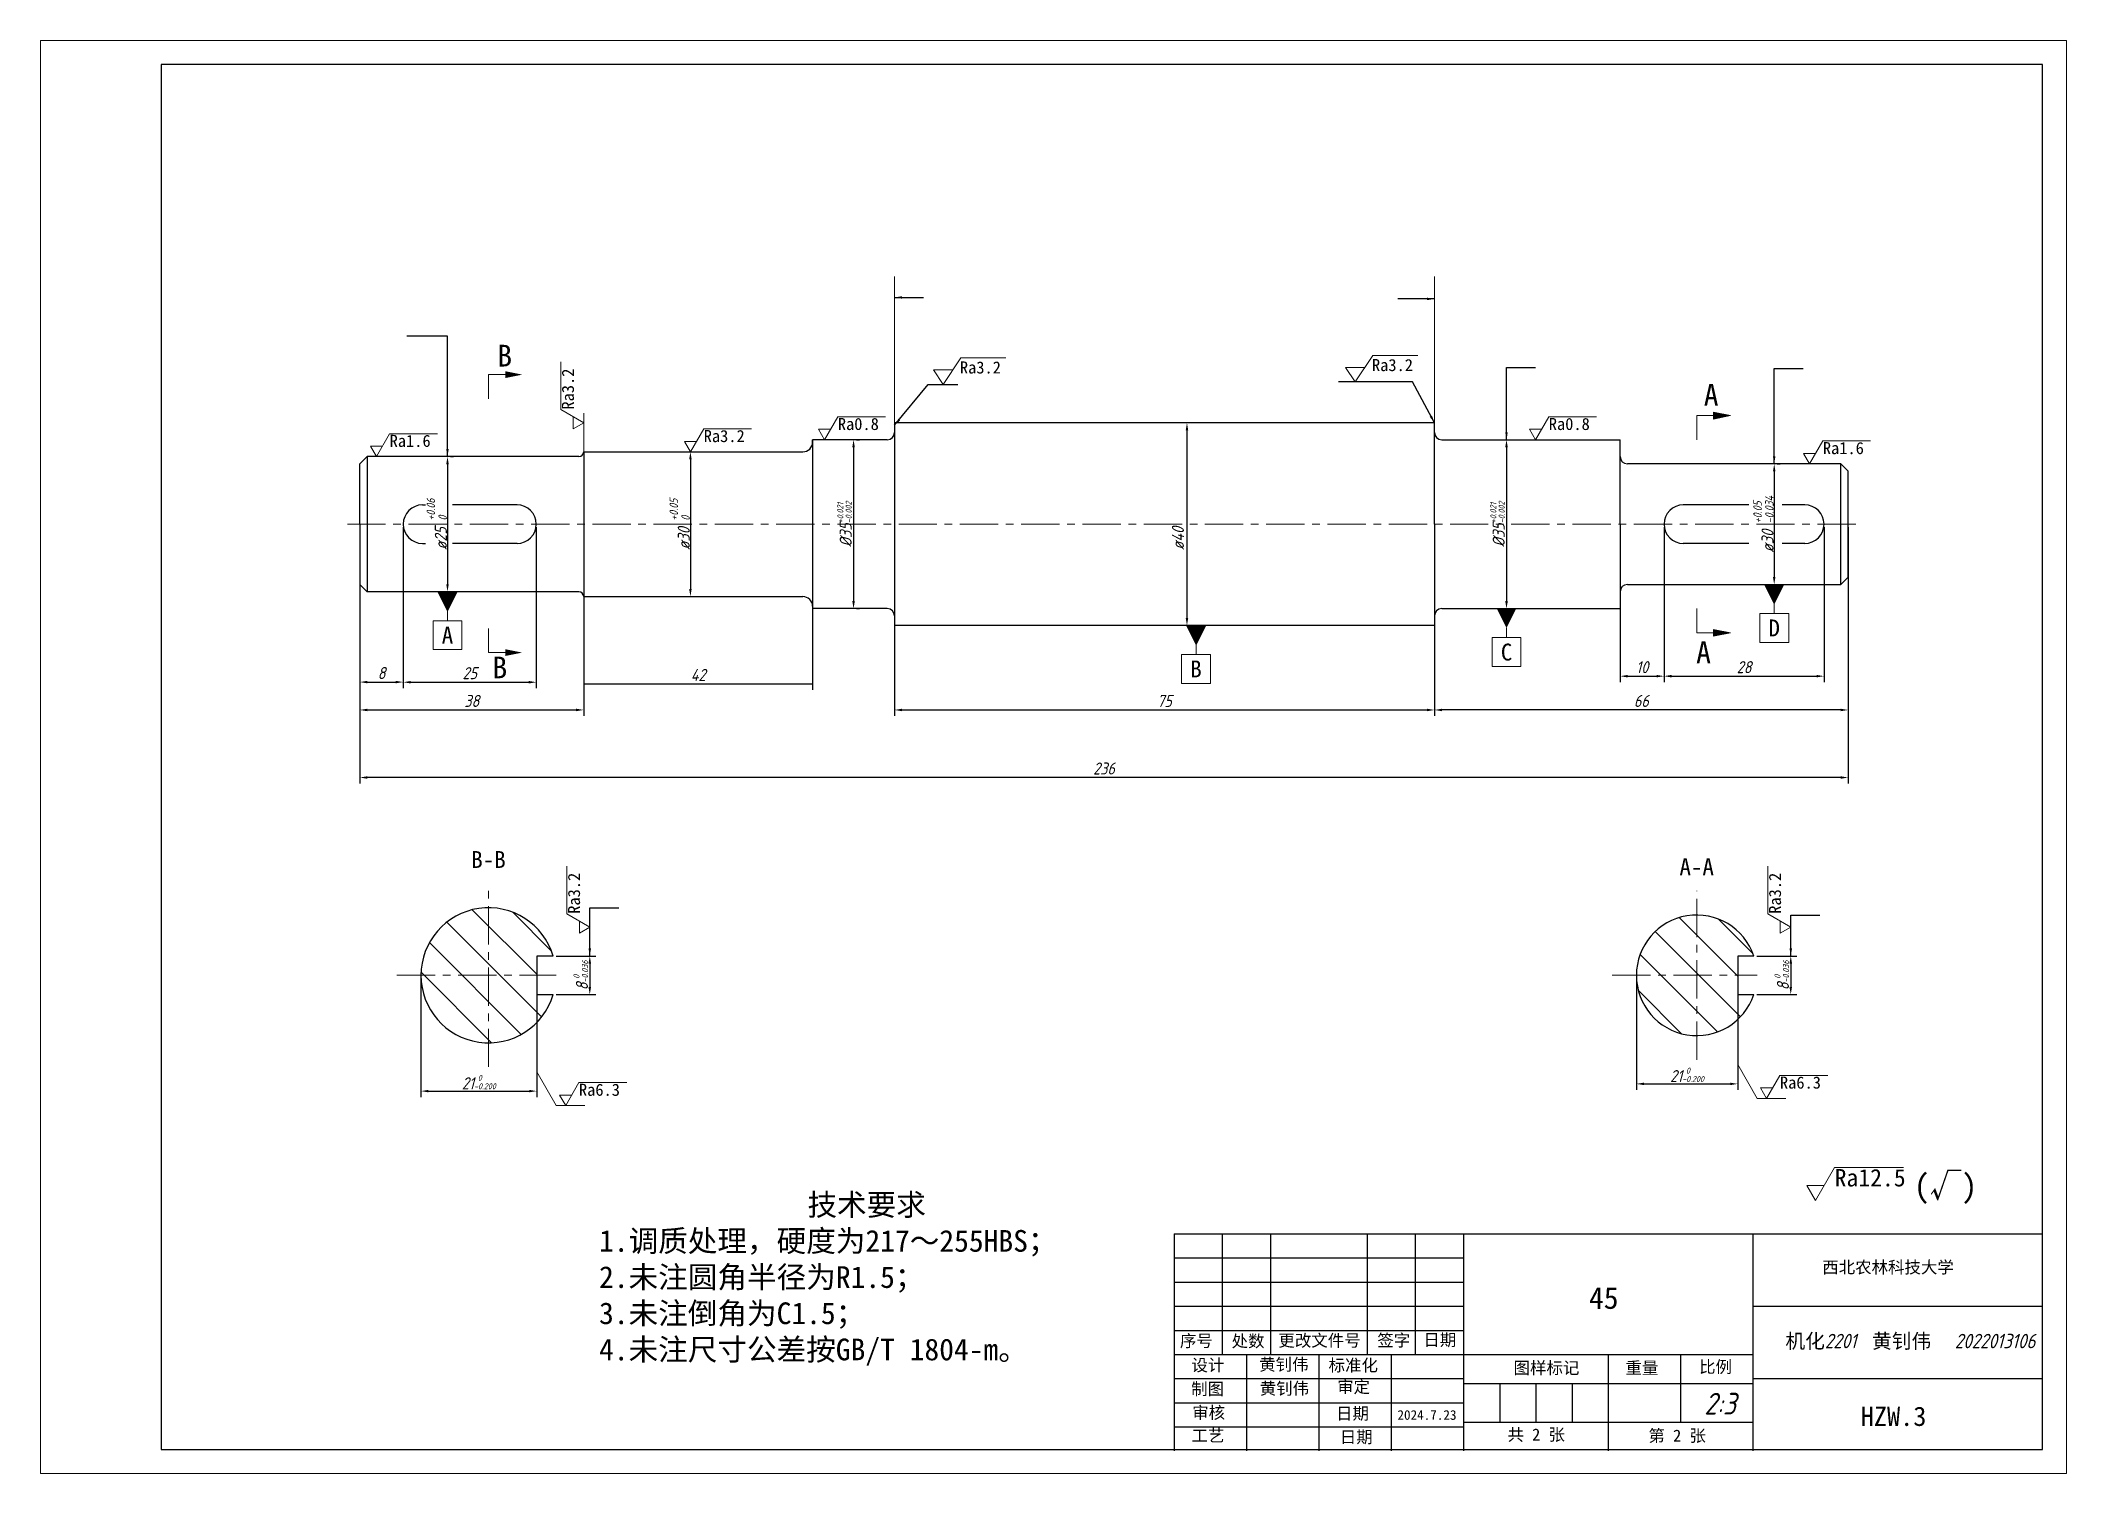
# Model space of a CAD drawing. Header units: millimetres. Extents: x 0 to 420, y 0 to 297.
import ezdxf
from ezdxf.enums import TextEntityAlignment as Align

# ---------------------------------------------------------------- set-up
doc = ezdxf.new("R2010")
doc.units = ezdxf.units.MM
doc.header["$LTSCALE"] = 0.25
doc.linetypes.add('CENTER', pattern=[50.8, 31.75, -6.35, 6.35, -6.35])
for name, color, linetype, lineweight in [('中心线', 6, 'CENTER', 15), ('剖面线', 5, 'Continuous', 15), ('尺寸', 3, 'Continuous', 15), ('文字', 7, 'Continuous', 15), ('标注', 7, 'Continuous', 15), ('粗实线', 7, 'Continuous', 30)]:
    doc.layers.add(name, color=color, linetype=linetype, lineweight=lineweight)
doc.layers.add('实线', color=7, linetype='Continuous')
doc.styles.add('gbeitc', font='gbeitc.shx', dxfattribs={"bigfont": 'gbcbig.shx'})
doc.styles.get("Standard").update_dxf_attribs({"font": ''})
doc.styles.add('数字与字母', font='gbeitc.shx')
doc.styles.get('Standard').set_extended_font_data('SimSun')
doc.dimstyles.new('ISO-25', dxfattribs={"dimtxt": 2.5, "dimasz": 1.5625, "dimexe": 1.25, "dimexo": 0.625, "dimtad": 1, "dimtoh": 1, "dimdec": 3, "dimdsep": 46, "dimtxsty": 'gbeitc', "dimcen": 2.5, "dimadec": 0, "dimazin": 0, "dimtfac": 1, "dimtdec": 3, "dimtmove": 0, "dimatfit": 3, "dimfxl": 1, "dimarcsym": 0})

# ---------------------------------------------------------------- blocks, each defined once
blk = doc.blocks.new('*D4')
at = {"layer": 'Defpoints', "color": 0, "transparency": 16777216}
for p in [(359.41, 209.25), (359.41, 184.25), (359.41, 184.25)]:
    blk.add_point(p, dxfattribs=at)
at = {"layer": '尺寸', "color": 0, "lineweight": -2, "transparency": 16777216}
for p, q in [((359.41, 207.69), (359.41, 185.81)), ((360.03, 209.25), (360.66, 209.25)), ((360.03, 184.25), (360.66, 184.25))]:
    blk.add_line(p, q, dxfattribs=at)
at = {"layer": '尺寸', "color": 0, "transparency": 16777216}
for points in [[(359.15, 207.69), (359.67, 207.69), (359.41, 209.25)], [(359.15, 185.81), (359.67, 185.81), (359.41, 184.25)]]:
    blk.add_solid(points, dxfattribs=at)
at = {"layer": '尺寸', "color": 0, "transparency": 16777216, "insert": (357.18, 196.75), "char_height": 2.5, "attachment_point": 5, "rotation": 90, "style": 'gbeitc'}
blk.add_mtext('ø30 {\\H0.7x;\\S+0.05^ -0.034;}', dxfattribs=at)
blk = doc.blocks.new('*D5')
at = {"layer": 'Defpoints', "color": 0, "transparency": 16777216}
for p in [(134.73, 211.75), (134.73, 181.75), (134.73, 181.75)]:
    blk.add_point(p, dxfattribs=at)
at = {"layer": '尺寸', "color": 0, "lineweight": -2, "transparency": 16777216}
for p, q in [((134.73, 210.19), (134.73, 183.31)), ((135.36, 211.75), (135.98, 211.75)), ((135.36, 181.75), (135.98, 181.75))]:
    blk.add_line(p, q, dxfattribs=at)
at = {"layer": '尺寸', "color": 0, "transparency": 16777216}
for points in [[(134.47, 210.19), (134.99, 210.19), (134.73, 211.75)], [(134.47, 183.31), (134.99, 183.31), (134.73, 181.75)]]:
    blk.add_solid(points, dxfattribs=at)
at = {"layer": '尺寸', "color": 0, "transparency": 16777216, "insert": (132.5, 196.75), "char_height": 2.5, "attachment_point": 5, "rotation": 90, "style": 'gbeitc'}
blk.add_mtext('ø30 {\\H0.7x;\\S+0.05^ 0;}', dxfattribs=at)
blk = doc.blocks.new('*D6')
at = {"layer": 'Defpoints', "color": 0, "transparency": 16777216}
for p in [(303.91, 214.25), (303.91, 179.25), (303.91, 179.25)]:
    blk.add_point(p, dxfattribs=at)
at = {"layer": '尺寸', "color": 0, "lineweight": -2, "transparency": 16777216}
for p, q in [((304.54, 214.25), (305.16, 214.25)), ((303.91, 212.69), (303.91, 180.81)), ((304.54, 179.25), (305.16, 179.25))]:
    blk.add_line(p, q, dxfattribs=at)
at = {"layer": '尺寸', "color": 0, "transparency": 16777216}
for points in [[(303.65, 212.69), (304.18, 212.69), (303.91, 214.25)], [(303.65, 180.81), (304.18, 180.81), (303.91, 179.25)]]:
    blk.add_solid(points, dxfattribs=at)
at = {"layer": '尺寸', "color": 0, "transparency": 16777216, "insert": (302.04, 196.75), "char_height": 2.5, "attachment_point": 5, "rotation": 90, "style": 'gbeitc'}
blk.add_mtext('%%c35{\\H1.25;\\S+0.021^ -0.002;}', dxfattribs=at)
blk = doc.blocks.new('*D7')
at = {"layer": 'Defpoints', "color": 0, "transparency": 16777216}
for p in [(239.55, 217.75), (237.67, 175.75), (239.55, 175.75)]:
    blk.add_point(p, dxfattribs=at)
at = {"layer": '尺寸', "color": 0, "lineweight": -2, "transparency": 16777216}
for p, q in [((238.92, 217.75), (236.42, 217.75)), ((237.67, 216.19), (237.67, 177.31)), ((238.92, 175.75), (236.42, 175.75))]:
    blk.add_line(p, q, dxfattribs=at)
at = {"layer": '尺寸', "color": 0, "transparency": 16777216}
for points in [[(237.41, 216.19), (237.93, 216.19), (237.67, 217.75)], [(237.41, 177.31), (237.93, 177.31), (237.67, 175.75)]]:
    blk.add_solid(points, dxfattribs=at)
at = {"layer": '尺寸', "color": 0, "transparency": 16777216, "insert": (235.8, 193.8), "char_height": 2.5, "attachment_point": 5, "rotation": 90, "style": 'gbeitc'}
blk.add_mtext('ø40 ', dxfattribs=at)
blk = doc.blocks.new('*D8')
at = {"layer": 'Defpoints', "color": 0, "transparency": 16777216}
for p in [(168.55, 214.25), (168.55, 179.25), (168.55, 179.25)]:
    blk.add_point(p, dxfattribs=at)
at = {"layer": '尺寸', "color": 0, "lineweight": -2, "transparency": 16777216}
for p, q in [((169.17, 214.25), (169.8, 214.25)), ((168.55, 212.69), (168.55, 180.81)), ((169.17, 179.25), (169.8, 179.25))]:
    blk.add_line(p, q, dxfattribs=at)
at = {"layer": '尺寸', "color": 0, "transparency": 16777216}
for points in [[(168.29, 212.69), (168.81, 212.69), (168.55, 214.25)], [(168.29, 180.81), (168.81, 180.81), (168.55, 179.25)]]:
    blk.add_solid(points, dxfattribs=at)
at = {"layer": '尺寸', "color": 0, "transparency": 16777216, "insert": (166.67, 196.75), "char_height": 2.5, "attachment_point": 5, "rotation": 90, "style": 'gbeitc'}
blk.add_mtext('%%c35{\\H1.25;\\S+0.021^ -0.002;}', dxfattribs=at)
blk = doc.blocks.new('*D9')
at = {"layer": 'Defpoints', "color": 0, "transparency": 16777216}
for p in [(84.37, 210.75), (84.37, 182.75), (84.37, 182.75)]:
    blk.add_point(p, dxfattribs=at)
at = {"layer": '尺寸', "color": 0, "lineweight": -2, "transparency": 16777216}
for p, q in [((84.99, 210.75), (85.62, 210.75)), ((84.37, 209.19), (84.37, 184.31)), ((84.99, 182.75), (85.62, 182.75))]:
    blk.add_line(p, q, dxfattribs=at)
at = {"layer": '尺寸', "color": 0, "transparency": 16777216}
for points in [[(84.11, 209.19), (84.63, 209.19), (84.37, 210.75)], [(84.11, 184.31), (84.63, 184.31), (84.37, 182.75)]]:
    blk.add_solid(points, dxfattribs=at)
at = {"layer": '尺寸', "color": 0, "transparency": 16777216, "insert": (82.14, 196.75), "char_height": 2.5, "attachment_point": 5, "rotation": 90, "style": 'gbeitc'}
blk.add_mtext('ø25 {\\H0.7x;\\S+0.06^ 0;}', dxfattribs=at)
blk = doc.blocks.new('*D10')
at = {"layer": 'Defpoints', "color": 0, "transparency": 16777216}
for p in [(288.98, 196.75), (374.74, 196.75), (288.98, 158.25)]:
    blk.add_point(p, dxfattribs=at)
at = {"layer": '尺寸', "color": 0, "lineweight": -2, "transparency": 16777216}
for p, q in [((288.98, 196.12), (288.98, 157)), ((374.74, 196.12), (374.74, 157)), ((373.18, 158.25), (290.54, 158.25))]:
    blk.add_line(p, q, dxfattribs=at)
at = {"layer": '尺寸', "color": 0, "transparency": 16777216}
for points in [[(290.54, 158.51), (290.54, 157.99), (288.98, 158.25)], [(373.18, 158.51), (373.18, 157.99), (374.74, 158.25)]]:
    blk.add_solid(points, dxfattribs=at)
at = {"layer": '尺寸', "color": 0, "transparency": 16777216, "insert": (331.86, 160.12), "char_height": 2.5, "attachment_point": 5, "style": 'gbeitc'}
blk.add_mtext('66', dxfattribs=at)
blk = doc.blocks.new('*D11')
at = {"layer": 'Defpoints', "color": 0, "transparency": 16777216}
for p in [(66.2, 196.75), (112.61, 196.75), (112.61, 158.25)]:
    blk.add_point(p, dxfattribs=at)
at = {"layer": '尺寸', "color": 0, "lineweight": -2, "transparency": 16777216}
for p, q in [((66.2, 196.12), (66.2, 157)), ((112.61, 196.12), (112.61, 157)), ((67.76, 158.25), (111.04, 158.25))]:
    blk.add_line(p, q, dxfattribs=at)
at = {"layer": '尺寸', "color": 0, "transparency": 16777216}
for points in [[(67.76, 158.51), (67.76, 157.99), (66.2, 158.25)], [(111.04, 158.51), (111.04, 157.99), (112.61, 158.25)]]:
    blk.add_solid(points, dxfattribs=at)
at = {"layer": '尺寸', "color": 0, "transparency": 16777216, "insert": (89.4, 160.12), "char_height": 2.5, "attachment_point": 5, "style": 'gbeitc'}
blk.add_mtext('38', dxfattribs=at)
blk = doc.blocks.new('*D12')
at = {"layer": 'Defpoints', "color": 0, "transparency": 16777216}
for p in [(177.05, 196.75), (288.98, 196.75), (288.98, 158.25)]:
    blk.add_point(p, dxfattribs=at)
at = {"layer": '尺寸', "color": 0, "lineweight": -2, "transparency": 16777216}
for p, q in [((177.05, 196.12), (177.05, 157)), ((288.98, 196.12), (288.98, 157)), ((178.61, 158.25), (287.42, 158.25))]:
    blk.add_line(p, q, dxfattribs=at)
at = {"layer": '尺寸', "color": 0, "transparency": 16777216}
for points in [[(178.61, 158.51), (178.61, 157.99), (177.05, 158.25)], [(287.42, 158.51), (287.42, 157.99), (288.98, 158.25)]]:
    blk.add_solid(points, dxfattribs=at)
at = {"layer": '尺寸', "color": 0, "transparency": 16777216, "insert": (233.01, 160.12), "char_height": 2.5, "attachment_point": 5, "style": 'gbeitc'}
blk.add_mtext('75', dxfattribs=at)
blk = doc.blocks.new('*D13')
at = {"layer": 'Defpoints', "color": 0, "transparency": 16777216}
for p in [(66.2, 196.75), (374.74, 196.75), (66.2, 144.25)]:
    blk.add_point(p, dxfattribs=at)
at = {"layer": '尺寸', "color": 0, "lineweight": -2, "transparency": 16777216}
for p, q in [((66.2, 196.12), (66.2, 143)), ((374.74, 196.12), (374.74, 143)), ((373.18, 144.25), (67.76, 144.25))]:
    blk.add_line(p, q, dxfattribs=at)
at = {"layer": '尺寸', "color": 0, "transparency": 16777216}
for points in [[(67.76, 144.51), (67.76, 143.99), (66.2, 144.25)], [(373.18, 144.51), (373.18, 143.99), (374.74, 144.25)]]:
    blk.add_solid(points, dxfattribs=at)
at = {"layer": '尺寸', "color": 0, "transparency": 16777216, "insert": (220.47, 146.12), "char_height": 2.5, "attachment_point": 5, "style": 'gbeitc'}
blk.add_mtext('236', dxfattribs=at)
blk = doc.blocks.new('*D14')
at = {"layer": 'Defpoints', "color": 0, "transparency": 16777216}
for p in [(327.48, 196.75), (336.57, 196.75), (336.57, 165.25)]:
    blk.add_point(p, dxfattribs=at)
at = {"layer": '尺寸', "color": 0, "lineweight": -2, "transparency": 16777216}
for p, q in [((327.48, 196.12), (327.48, 164)), ((336.57, 196.12), (336.57, 164)), ((329.05, 165.25), (335.01, 165.25))]:
    blk.add_line(p, q, dxfattribs=at)
at = {"layer": '尺寸', "color": 0, "transparency": 16777216}
for points in [[(329.05, 165.51), (329.05, 164.99), (327.48, 165.25)], [(335.01, 165.51), (335.01, 164.99), (336.57, 165.25)]]:
    blk.add_solid(points, dxfattribs=at)
at = {"layer": '尺寸', "color": 0, "transparency": 16777216, "insert": (332.03, 167.12), "char_height": 2.5, "attachment_point": 5, "style": 'gbeitc'}
blk.add_mtext('10', dxfattribs=at)
blk = doc.blocks.new('*D15')
at = {"layer": 'Defpoints', "color": 0, "transparency": 16777216}
for p in [(66.2, 196.75), (75.2, 196.75), (75.2, 164.03)]:
    blk.add_point(p, dxfattribs=at)
at = {"layer": '尺寸', "color": 0, "lineweight": -2, "transparency": 16777216}
for p, q in [((66.2, 196.12), (66.2, 162.78)), ((75.2, 196.12), (75.2, 162.78)), ((67.76, 164.03), (73.64, 164.03))]:
    blk.add_line(p, q, dxfattribs=at)
at = {"layer": '尺寸', "color": 0, "transparency": 16777216}
for points in [[(67.76, 164.29), (67.76, 163.77), (66.2, 164.03)], [(73.64, 164.29), (73.64, 163.77), (75.2, 164.03)]]:
    blk.add_solid(points, dxfattribs=at)
at = {"layer": '尺寸', "color": 0, "transparency": 16777216, "insert": (70.7, 165.91), "char_height": 2.5, "attachment_point": 5, "style": 'gbeitc'}
blk.add_mtext('8', dxfattribs=at)
blk = doc.blocks.new('*D16')
at = {"layer": 'Defpoints', "color": 0, "transparency": 16777216}
for p in [(336.57, 196.75), (369.74, 196.75), (369.74, 165.25)]:
    blk.add_point(p, dxfattribs=at)
at = {"layer": '尺寸', "color": 0, "lineweight": -2, "transparency": 16777216}
for p, q in [((336.57, 196.12), (336.57, 164)), ((369.74, 196.12), (369.74, 164)), ((338.13, 165.25), (368.18, 165.25))]:
    blk.add_line(p, q, dxfattribs=at)
at = {"layer": '尺寸', "color": 0, "transparency": 16777216}
for points in [[(338.13, 165.51), (338.13, 164.99), (336.57, 165.25)], [(368.18, 165.51), (368.18, 164.99), (369.74, 165.25)]]:
    blk.add_solid(points, dxfattribs=at)
at = {"layer": '尺寸', "color": 0, "transparency": 16777216, "insert": (353.16, 167.12), "char_height": 2.5, "attachment_point": 5, "style": 'gbeitc'}
blk.add_mtext('28', dxfattribs=at)
blk = doc.blocks.new('*D17')
at = {"layer": 'Defpoints', "color": 0, "transparency": 16777216}
for p in [(75.2, 196.75), (102.78, 196.75), (102.78, 164)]:
    blk.add_point(p, dxfattribs=at)
at = {"layer": '尺寸', "color": 0, "lineweight": -2, "transparency": 16777216}
for p, q in [((75.2, 196.12), (75.2, 162.75)), ((102.78, 196.12), (102.78, 162.75)), ((76.76, 164), (101.22, 164))]:
    blk.add_line(p, q, dxfattribs=at)
at = {"layer": '尺寸', "color": 0, "transparency": 16777216}
for points in [[(76.76, 164.26), (76.76, 163.74), (75.2, 164)], [(101.22, 164.26), (101.22, 163.74), (102.78, 164)]]:
    blk.add_solid(points, dxfattribs=at)
at = {"layer": '尺寸', "color": 0, "transparency": 16777216, "insert": (88.99, 165.88), "char_height": 2.5, "attachment_point": 5, "style": 'gbeitc'}
blk.add_mtext('25', dxfattribs=at)
blk = doc.blocks.new('*D18')
at = {"layer": 'Defpoints', "color": 0, "transparency": 16777216}
for p in [(355.19, 107.25), (355.19, 99.25), (362.84, 99.25)]:
    blk.add_point(p, dxfattribs=at)
at = {"layer": '尺寸', "color": 0, "lineweight": -2, "transparency": 16777216}
for p, q in [((355.81, 107.25), (364.09, 107.25)), ((362.84, 105.69), (362.84, 100.81)), ((355.81, 99.25), (364.09, 99.25))]:
    blk.add_line(p, q, dxfattribs=at)
at = {"layer": '尺寸', "color": 0, "transparency": 16777216}
for points in [[(362.58, 105.69), (363.1, 105.69), (362.84, 107.25)], [(362.58, 100.81), (363.1, 100.81), (362.84, 99.25)]]:
    blk.add_solid(points, dxfattribs=at)
at = {"layer": '尺寸', "color": 0, "transparency": 16777216, "insert": (360.97, 103.25), "char_height": 2.5, "attachment_point": 5, "rotation": 90, "style": 'gbeitc'}
blk.add_mtext('8{}{\\H0.5x;\\S 0^ -0.036;}', dxfattribs=at)
blk = doc.blocks.new('*D19')
at = {"layer": 'Defpoints', "color": 0, "transparency": 16777216}
for p in [(330.84, 103.25), (351.84, 103.25), (351.84, 80.75)]:
    blk.add_point(p, dxfattribs=at)
at = {"layer": '尺寸', "color": 0, "lineweight": -2, "transparency": 16777216}
for p, q in [((330.84, 102.62), (330.84, 79.5)), ((351.84, 102.62), (351.84, 79.5)), ((332.41, 80.75), (350.28, 80.75))]:
    blk.add_line(p, q, dxfattribs=at)
at = {"layer": '尺寸', "color": 0, "transparency": 16777216}
for points in [[(332.41, 81.01), (332.41, 80.49), (330.84, 80.75)], [(350.28, 81.01), (350.28, 80.49), (351.84, 80.75)]]:
    blk.add_solid(points, dxfattribs=at)
at = {"layer": '尺寸', "color": 0, "transparency": 16777216, "insert": (341.34, 82.62), "char_height": 2.5, "attachment_point": 5, "style": 'gbeitc'}
blk.add_mtext('21{}{\\H0.5x;\\S 0^ -0.200;}', dxfattribs=at)
blk = doc.blocks.new('*D20')
at = {"layer": 'Defpoints', "color": 0, "transparency": 16777216}
for p in [(106.29, 107.25), (106.29, 99.25), (113.87, 99.25)]:
    blk.add_point(p, dxfattribs=at)
at = {"layer": '尺寸', "color": 0, "lineweight": -2, "transparency": 16777216}
for p, q in [((106.91, 107.25), (115.12, 107.25)), ((113.87, 105.69), (113.87, 100.81)), ((106.91, 99.25), (115.12, 99.25))]:
    blk.add_line(p, q, dxfattribs=at)
at = {"layer": '尺寸', "color": 0, "transparency": 16777216}
for points in [[(113.61, 105.69), (114.13, 105.69), (113.87, 107.25)], [(113.61, 100.81), (114.13, 100.81), (113.87, 99.25)]]:
    blk.add_solid(points, dxfattribs=at)
at = {"layer": '尺寸', "color": 0, "transparency": 16777216, "insert": (111.99, 103.25), "char_height": 2.5, "attachment_point": 5, "rotation": 90, "style": 'gbeitc'}
blk.add_mtext('8{}{\\H0.5x;\\S 0^ -0.036;}', dxfattribs=at)
blk = doc.blocks.new('*D21')
at = {"layer": 'Defpoints', "color": 0, "transparency": 16777216}
for p in [(78.87, 103.25), (102.87, 103.25), (102.87, 79.25)]:
    blk.add_point(p, dxfattribs=at)
at = {"layer": '尺寸', "color": 0, "lineweight": -2, "transparency": 16777216}
for p, q in [((78.87, 102.62), (78.87, 78)), ((102.87, 102.62), (102.87, 78)), ((80.43, 79.25), (101.31, 79.25))]:
    blk.add_line(p, q, dxfattribs=at)
at = {"layer": '尺寸', "color": 0, "transparency": 16777216}
for points in [[(80.43, 79.51), (80.43, 78.99), (78.87, 79.25)], [(101.31, 79.51), (101.31, 78.99), (102.87, 79.25)]]:
    blk.add_solid(points, dxfattribs=at)
at = {"layer": '尺寸', "color": 0, "transparency": 16777216, "insert": (90.87, 81.12), "char_height": 2.5, "attachment_point": 5, "style": 'gbeitc'}
blk.add_mtext('21{}{\\H0.5x;\\S 0^ -0.200;}', dxfattribs=at)
blk = doc.blocks.new('*D22')
at = {"layer": 'Defpoints', "color": 0, "transparency": 16777216}
for p in [(112.61, 181.75), (160.05, 181.75), (160.05, 163.64)]:
    blk.add_point(p, dxfattribs=at)
at = {"layer": '尺寸', "color": 0, "lineweight": -2, "transparency": 16777216}
for p, q in [((112.61, 181.12), (112.61, 162.39)), ((160.05, 181.12), (160.05, 162.39)), ((112.61, 163.64), (160.05, 163.64))]:
    blk.add_line(p, q, dxfattribs=at)
at = {"layer": '尺寸', "color": 0, "transparency": 16777216, "insert": (136.33, 165.51), "char_height": 2.5, "attachment_point": 5, "style": 'gbeitc'}
blk.add_mtext('42', dxfattribs=at)
blk = doc.blocks.new('_None')

msp = doc.modelspace()

# ---------------------------------------------------------------- hatches: boundary and pattern name
at = {"layer": '剖面线'}
h = msp.add_hatch(dxfattribs=at)
h.set_pattern_fill('ANSI31', color=0, scale=1.75, angle=90, style=0)
h.set_pattern_definition([(135, (-29.381, 0), (-3.92886, -3.92886), [])])
edge = h.paths.add_edge_path()
edge.add_arc((92.8689, 103.25), 14, 16.60155, 343.39845)
edge.add_line((106.2853, 99.25), (102.8689, 99.25))
edge.add_line((102.8689, 99.25), (102.8689, 107.25))
edge.add_line((102.8689, 107.25), (106.2853, 107.25))
h = msp.add_hatch(dxfattribs=at)
h.set_pattern_fill('ANSI31', color=0, scale=1.75, angle=90, style=0)
h.set_pattern_definition([(135, (140.5927, -1e-14), (-3.92886, -3.92886), [])])
edge = h.paths.add_edge_path()
edge.add_arc((343.3427, 103.25), 12.5, 18.662925, 341.337075)
edge.add_line((355.1854, 99.25), (351.8427, 99.25))
edge.add_line((351.8427, 99.25), (351.8427, 107.25))
edge.add_line((351.8427, 107.25), (355.1854, 107.25))
at = {"layer": '尺寸'}
for points in [[(96.3689, 227.75), (96.3689, 228.45), (99.8689, 227.75), (96.3689, 227.05)], [(346.8427, 219.25), (346.8427, 219.95), (350.3427, 219.25), (346.8427, 218.55)], [(346.8427, 174.25), (346.8427, 173.55), (350.3427, 174.25), (346.8427, 174.95)], [(96.3689, 170.1372), (96.3689, 169.4372), (99.8689, 170.1372), (96.3689, 170.8372)]]:
    msp.add_hatch(color=0, dxfattribs=at).paths.add_polyline_path(points)
at = {"layer": '标注'}
for points in [[(82.3661, 182.75), (86.3661, 182.75), (84.3661, 178.75)], [(301.9149, 179.25), (305.9149, 179.25), (303.9149, 175.25)], [(237.546, 175.75), (241.546, 175.75), (239.546, 171.75)]]:
    msp.add_hatch(color=0, dxfattribs=at).paths.add_polyline_path(points)
msp.add_hatch(color=0, dxfattribs=at).paths.add_polyline_path([(357.4087, 184.25), (361.4087, 184.25), (359.4087, 180.25)], flags=16)

# ---------------------------------------------------------------- linework, layer by layer
at = {"layer": '中心线', "color": 0}
for p, q in [((63.6068, 196.75), (377.0198, 196.75)), ((92.8689, 84.25), (92.8689, 122.25)), ((343.3427, 85.75), (343.3427, 120.75)), ((73.8689, 103.25), (106.8689, 103.25)), ((325.8427, 103.25), (355.8427, 103.25))]:
    msp.add_line(p, q, dxfattribs=at)
at = {"layer": '尺寸', "color": 0}
for p, q in [((177.046, 217.75), (177.046, 248.073)), ((288.9793, 217.75), (288.9793, 248.073)), ((92.8689, 222.75), (92.8689, 227.75)), ((92.8689, 227.75), (96.3689, 227.75)), ((112.6069, 211.75), (112.6069, 219.75)), ((343.3427, 214.25), (343.3427, 219.25)), ((343.3427, 219.25), (346.8427, 219.25)), ((346.8427, 219.25), (346.8427, 219.95)), ((346.8427, 219.95), (350.3427, 219.25)), ((350.3427, 219.25), (346.8427, 218.55)), ((346.8427, 218.55), (346.8427, 219.25)), ((343.3427, 179.25), (343.3427, 174.25)), ((92.8689, 175.1372), (92.8689, 170.1372)), ((343.3427, 174.25), (346.8427, 174.25)), ((350.3427, 174.25), (346.8427, 174.95)), ((346.8427, 174.95), (346.8427, 174.25)), ((346.8427, 174.25), (346.8427, 173.55)), ((346.8427, 173.55), (350.3427, 174.25)), ((92.8689, 170.1372), (96.3689, 170.1372)), ((351.8427, 84.75), (355.8427, 77.75)), ((102.8689, 83.25), (106.8689, 76.25)), ((106.8689, 76.25), (112.8689, 76.25)), ((355.8427, 77.75), (361.8427, 77.75))]:
    msp.add_line(p, q, dxfattribs=at)
at = {"layer": '文字', "color": 0}
for p, q in [((420, 297), (0, 297)), ((0, 297), (0, 0)), ((420, 0), (420, 297)), ((367.9632, 56.5713), (371.9325, 63.4463)), ((371.9325, 63.4463), (386.2219, 63.4463)), ((367.9632, 56.5713), (366.159, 59.6963)), ((366.159, 59.6963), (369.7674, 59.6963)), ((0, 0), (420, 0))]:
    msp.add_line(p, q, dxfattribs=at)
at = {"layer": '标注', "color": 0}
for p, q in [((187.0949, 225.7365), (190.7949, 231.2365)), ((190.7949, 231.2365), (200.0949, 231.2365)), ((272.5202, 226.2365), (276.2202, 231.7365)), ((276.2202, 231.7365), (285.5202, 231.7365)), ((107.8438, 220.5), (107.8438, 230.4)), ((185.0949, 228.7365), (189.0949, 228.7365)), ((187.0949, 225.7365), (185.0949, 228.7365)), ((270.5202, 229.2365), (274.5202, 229.2365)), ((272.5202, 226.2365), (270.5202, 229.2365)), ((112.6069, 217.75), (107.8438, 220.5)), ((110.4418, 216.5), (110.4418, 219)), ((162.5399, 214.25), (165.2899, 219.0131)), ((165.2899, 219.0131), (175.1899, 219.0131)), ((309.9278, 214.25), (312.6778, 219.0131)), ((312.6778, 219.0131), (322.5778, 219.0131)), ((69.628, 210.75), (72.378, 215.5131)), ((72.378, 215.5131), (82.278, 215.5131)), ((112.6069, 217.75), (110.4418, 216.5)), ((134.7319, 211.75), (137.4819, 216.5131)), ((137.4819, 216.5131), (147.3819, 216.5131)), ((162.5399, 214.25), (161.2899, 216.4151)), ((161.2899, 216.4151), (163.7899, 216.4151)), ((309.9278, 214.25), (308.6778, 216.4151)), ((308.6778, 216.4151), (311.1778, 216.4151)), ((69.628, 210.75), (68.378, 212.9151)), ((68.378, 212.9151), (70.878, 212.9151)), ((134.7319, 211.75), (133.4819, 213.9151)), ((133.4819, 213.9151), (135.9819, 213.9151)), ((366.7424, 209.25), (365.4924, 211.4151)), ((365.4924, 211.4151), (367.9924, 211.4151)), ((366.7424, 209.25), (369.4924, 214.0131)), ((369.4924, 214.0131), (379.3924, 214.0131)), ((82.3661, 182.75), (86.3661, 182.75)), ((82.3661, 182.75), (84.3661, 178.75)), ((86.3661, 182.75), (84.3661, 178.75)), ((357.4087, 184.25), (361.4087, 184.25)), ((357.4087, 184.25), (359.4087, 180.25)), ((361.4087, 184.25), (359.4087, 180.25)), ((81.3661, 176.75), (87.3661, 176.75)), ((81.3661, 170.75), (81.3661, 176.75)), ((84.3661, 178.75), (84.3661, 176.75)), ((87.3661, 176.75), (87.3661, 170.75)), ((356.4087, 178.25), (362.4087, 178.25)), ((356.4087, 172.25), (356.4087, 178.25)), ((359.4087, 180.25), (359.4087, 178.25)), ((362.4087, 178.25), (362.4087, 172.25)), ((237.546, 175.75), (241.546, 175.75)), ((237.546, 175.75), (239.546, 171.75)), ((241.546, 175.75), (239.546, 171.75)), ((300.9149, 173.25), (306.9149, 173.25)), ((300.9149, 167.25), (300.9149, 173.25)), ((303.9149, 175.25), (303.9149, 173.25)), ((306.9149, 173.25), (306.9149, 167.25)), ((362.4087, 172.25), (356.4087, 172.25)), ((87.3661, 170.75), (81.3661, 170.75)), ((236.546, 169.75), (242.546, 169.75)), ((236.546, 163.75), (236.546, 169.75)), ((239.546, 171.75), (239.546, 169.75)), ((242.546, 169.75), (242.546, 163.75)), ((306.9149, 167.25), (300.9149, 167.25)), ((242.546, 163.75), (236.546, 163.75)), ((109.1058, 116), (109.1058, 125.9)), ((358.0796, 116), (358.0796, 125.9)), ((113.8689, 113.25), (109.1058, 116)), ((111.7039, 112), (111.7039, 114.5)), ((362.8427, 113.25), (358.0796, 116)), ((360.6776, 112), (360.6776, 114.5)), ((113.8689, 113.25), (111.7039, 112)), ((362.8427, 113.25), (360.6776, 112)), ((108.8689, 76.25), (111.6189, 81.0131)), ((111.6189, 81.0131), (121.5189, 81.0131)), ((357.8427, 77.75), (356.5927, 79.9151)), ((356.5927, 79.9151), (359.0927, 79.9151)), ((357.8427, 77.75), (360.5927, 82.5131)), ((360.5927, 82.5131), (370.4927, 82.5131)), ((108.8689, 76.25), (107.6189, 78.4151)), ((107.6189, 78.4151), (110.1189, 78.4151))]:
    msp.add_line(p, q, dxfattribs=at)
at = {"layer": '粗实线', "color": 0}
for p, q in [((415, 292), (25, 292)), ((25, 292), (25, 5)), ((415, 5), (415, 292)), ((160.046, 213.75), (160.046, 214.25)), ((175.546, 214.25), (160.046, 214.25)), ((160.046, 214.25), (160.046, 179.25)), ((288.9793, 217.75), (177.046, 217.75)), ((177.046, 217.75), (177.046, 175.75)), ((177.046, 215.75), (177.046, 215.75)), ((288.9793, 196.75), (288.9793, 217.75)), ((290.4793, 214.25), (327.4834, 214.25)), ((327.4834, 196.75), (327.4834, 214.25)), ((66.1979, 209.25), (67.6979, 210.75)), ((111.6069, 210.75), (67.6979, 210.75)), ((67.6979, 210.75), (67.6979, 182.75)), ((112.6069, 211.75), (158.046, 211.75)), ((112.6069, 211.75), (112.6069, 211.75)), ((112.6069, 211.75), (112.6069, 181.75)), ((66.1979, 196.75), (66.1979, 209.25)), ((365.7424, 209.25), (328.9834, 209.25)), ((373.2424, 209.25), (365.7424, 209.25)), ((365.7424, 209.25), (365.7424, 209.25)), ((374.7424, 207.75), (373.2424, 209.25)), ((373.2424, 184.25), (373.2424, 209.25)), ((374.7424, 185.75), (374.7424, 207.75)), ((79.1979, 200.75), (79.8382, 200.75)), ((98.7835, 200.75), (85.4059, 200.75)), ((354.1235, 200.75), (340.5695, 200.75)), ((365.7424, 200.75), (361.0505, 200.75)), ((66.1979, 196.75), (66.1979, 184.25)), ((288.9793, 196.75), (288.9793, 175.75)), ((327.4834, 196.75), (327.4834, 179.25)), ((79.1979, 192.75), (79.8382, 192.75)), ((98.7835, 192.75), (85.4059, 192.75)), ((354.1235, 192.75), (340.5695, 192.75)), ((365.7424, 192.75), (361.0505, 192.75)), ((373.2424, 184.25), (374.7424, 185.75)), ((66.1979, 184.25), (67.6979, 182.75)), ((111.6069, 182.75), (67.6979, 182.75)), ((112.6069, 181.75), (158.046, 181.75)), ((112.6069, 181.75), (112.6069, 181.75)), ((328.9834, 184.25), (365.7424, 184.25)), ((365.7424, 184.25), (365.7424, 184.25)), ((365.7424, 184.25), (373.2424, 184.25)), ((160.046, 179.75), (160.046, 179.25)), ((175.546, 179.25), (160.046, 179.25)), ((177.046, 177.75), (177.046, 177.75)), ((290.4793, 179.25), (327.4834, 179.25)), ((288.9793, 175.75), (177.046, 175.75)), ((106.2853, 107.25), (102.8689, 107.25)), ((102.8689, 107.25), (102.8689, 99.25)), ((355.1854, 107.25), (351.8427, 107.25)), ((351.8427, 107.25), (351.8427, 99.25)), ((102.8689, 99.25), (106.2853, 99.25)), ((351.8427, 99.25), (355.1854, 99.25)), ((235, 49.6604), (235, 4.6604)), ((235, 49.6604), (295, 49.6604)), ((245, 49.6604), (245, 24.6604)), ((255, 49.6604), (255, 24.6604)), ((275, 49.6604), (275, 24.6604)), ((285, 49.6604), (285, 24.6604)), ((295, 49.6604), (295, 24.6604)), ((295, 49.6604), (355, 49.6604)), ((355, 49.6604), (355, 24.6604)), ((355, 49.6604), (415, 49.6604)), ((235, 44.6604), (295, 44.6604)), ((235, 39.6604), (295, 39.6604)), ((235, 34.6604), (295, 34.6604)), ((355, 34.6604), (415, 34.6604)), ((235, 29.6604), (295, 29.6604)), ((235, 24.6604), (295, 24.6604)), ((250, 24.6604), (250, 4.6604)), ((265, 24.6604), (265, 4.6604)), ((280, 24.6604), (280, 4.6604)), ((295, 24.6604), (295, 4.6604)), ((295, 24.6604), (355, 24.6604)), ((325, 24.6604), (325, 18.6604)), ((340, 24.6604), (340, 10.6604)), ((355, 24.6604), (355, 10.6604)), ((235, 19.6604), (295, 19.6604)), ((295, 18.6604), (355, 18.6604)), ((302.5, 18.6604), (302.5, 10.6604)), ((310, 18.6604), (310, 10.6604)), ((317.5, 18.6604), (317.5, 10.6604)), ((325, 18.6604), (325, 10.6604)), ((355, 19.6604), (415, 19.6604)), ((235, 14.6604), (295, 14.6604)), ((235, 9.6604), (295, 9.6604)), ((295, 10.6604), (355, 10.6604)), ((325, 10.6604), (325, 4.6604)), ((355, 10.6604), (355, 4.6604)), ((25, 5), (415, 5))]:
    msp.add_line(p, q, dxfattribs=at)
for centre, radius, start, end in [((175.546, 215.75), 1.5, 270, 0), ((290.4793, 215.75), 1.5, 180, 270), ((111.6069, 211.75), 1, 270, 0), ((158.046, 213.75), 2, 270, 0), ((328.9834, 210.75), 1.5, 180, 270), ((79.1979, 196.75), 4, 90, 270), ((98.7835, 196.75), 4, 270, 90), ((340.5695, 196.75), 4, 90, 270), ((365.7424, 196.75), 4, 270, 90), ((111.6069, 181.75), 1, 0, 90), ((158.046, 179.75), 2, 0, 90), ((328.9834, 182.75), 1.5, 90, 180), ((175.546, 177.75), 1.5, 0, 90), ((290.4793, 177.75), 1.5, 90, 180), ((92.8689, 103.25), 14, 16.60155, 343.39845), ((343.3427, 103.25), 12.5, 18.662925, 341.337075)]:
    msp.add_arc(centre, radius, start, end, dxfattribs=at)

# ---------------------------------------------------------------- texts
at = {"layer": '实线', "color": 0, "attachment_point": 1, "style": '数字与字母'}
for s, width, insert, char_height in [('{\\fSimSun|b0|i0|c134|p2;机化}2201  {\\fSimSun|b0|i0|c134|p2;黄钊伟}   2022013106', 56.91348, (361.7275, 28.9487), 3), ('2:3', 7.46708, (344.8984, 16.7108), 4.5)]:
    msp.add_mtext_dynamic_manual_height_columns(s, width=width, gutter_width=12.5, heights=[0], dxfattribs=dict(at, insert=insert, char_height=char_height))
at = {"layer": '尺寸', "color": 0}
for s, height, p in [('B', 4.5, (96.2296, 231.6842)), ('A', 4.5, (346.3363, 223.5375)), ('A', 4.5, (344.7594, 170.1947)), ('B', 4.5, (95.224, 167.0534)), ('B-B', 3.5, (92.8689, 127.25)), ('A-A', 3.5, (343.3427, 125.75))]:
    msp.add_text(s, height=height, dxfattribs=at).set_placement(p, align=Align.MIDDLE_CENTER)
at = {"layer": '尺寸', "color": 0, "insert": (115.787, 57.9601), "char_height": 3.5, "width": 131.973148, "attachment_point": 1}
msp.add_mtext('    {\\H1.28571x;           技术要求^J1.调质处理，硬度为217～255HBS；^J2.未注圆角半径为R1.5；^J3.未注倒角为C1.5；^J4.未注尺寸公差按GB/T 1804-m。}', dxfattribs=at)
at = {"layer": '文字', "color": 0}
for s, height, p in [('D', 3.5, (359.4087, 175.25)), ('A', 3.5, (84.3661, 173.75)), ('B', 3.5, (239.546, 166.75)), ('C', 3.5, (303.9149, 170.25)), ('(√)', 4.8427, (394.9257, 59.5843))]:
    msp.add_text(s, height=height, dxfattribs=at).set_placement(p, align=Align.MIDDLE_CENTER)
msp.add_text('Ra12.5', height=3.60844, dxfattribs=at).set_placement((371.9325, 63.1025), align=Align.TOP_LEFT)
at = {"layer": '标注', "color": 0}
for p in [(108.0819, 220.5), (109.3439, 116), (358.3177, 116)]:
    msp.add_text('Ra3.2', height=2.5, rotation=90, dxfattribs=at).set_placement(p, align=Align.TOP_LEFT)
for p in [(190.5949, 229.2365), (276.0202, 229.7365)]:
    msp.add_text('Ra3.2', height=2.5, dxfattribs=at).set_placement(p, align=Align.MIDDLE_LEFT)
for s, p in [('Ra0.8', (165.2899, 218.775)), ('Ra0.8', (312.6778, 218.775)), ('Ra1.6', (72.378, 215.275)), ('Ra3.2', (137.4819, 216.275)), ('Ra1.6', (369.4924, 213.775)), ('Ra6.3', (111.6189, 80.775)), ('Ra6.3', (360.5927, 82.275))]:
    msp.add_text(s, height=2.5, dxfattribs=at).set_placement(p, align=Align.TOP_LEFT)
at = {"layer": '粗实线', "color": 0, "attachment_point": 1, "style": '数字与字母'}
for s, width, insert, char_height in [('{\\fSimSun|b0|i0|c134|p2;西北农林科技大学}', 39.238267, (369.365, 43.9948), 2.5), ('{\\fSimSun|b0|i0|c134|p2;序号}', 10.934095, (236.2164, 28.7396), 2.5), ('{\\fSimSun|b0|i0|c134|p2;处数}', 10.934095, (246.9223, 28.7049), 2.5), ('{\\fSimSun|b0|i0|c134|p2;更改文件号}', 19.319636, (256.6274, 28.8088), 2.5), ('{\\fSimSun|b0|i0|c134|p2;签字}', 10.934095, (277.144, 28.8463), 2.5), ('{\\fSimSun|b0|i0|c134|p2;日期}', 10.934095, (286.6718, 28.9501), 2.5), ('{\\fSimSun|b0|i0|c134|p2;设计}', 10.934095, (238.5996, 23.7015), 2.5), ('{\\fSimSun|b0|i0|c134|p2;黄钊伟}', 10.934095, (252.648, 23.8463), 2.5), ('{\\fSimSun|b0|i0|c134|p2;标准化}', 10.934095, (267.0259, 23.6762), 2.5), ('{\\fSimSun|b0|i0|c134|p2;图样标记}', 15.552409, (305.3738, 23.1369), 2.5), ('{\\fSimSun|b0|i0|c134|p2;重量}', 10.934095, (328.5732, 23.1369), 2.5), ('{\\fSimSun|b0|i0|c134|p2;比例}', 10.934095, (343.8371, 23.3555), 2.5), ('{\\fSimSun|b0|i0|c134|p2;制图}', 10.934095, (238.5373, 18.7859), 2.5), ('{\\fSimSun|b0|i0|c134|p2;黄钊伟}', 10.934095, (252.7551, 18.8777), 2.5), ('{\\fSimSun|b0|i0|c134|p2;审定}', 10.934095, (268.802, 19.2122), 2.5), ('{\\fSimSun|b0|i0|c134|p2;审核}', 10.934095, (238.7425, 13.8645), 2.5), ('{\\fSimSun|b0|i0|c134|p2;日期}', 10.934095, (268.5831, 13.6907), 2.5), ('{\\fSimSun|b0|i0|c134|p2;2024.7.23}', 10.934095, (281.3013, 13.1246), 2), ('{\\fSimSun|b0|i0|c134|p2;HZW.3}', 24.417803, (377.3563, 13.8514), 4), ('{\\fSimSun|b0|i0|c134|p2;工艺}', 10.934095, (238.6051, 9.1008), 2.5), ('{\\fSimSun|b0|i0|c134|p2;日期}', 10.934095, (269.3528, 8.8113), 2.5), ('{\\fSimSun|b0|i0|c134|p2;共 2 张}', 17.635187, (304.1063, 9.303), 2.5), ('{\\fSimSun|b0|i0|c134|p2;第 2 张}', 15.009074, (333.3335, 9.0872), 2.5)]:
    msp.add_mtext_dynamic_manual_height_columns(s, width=width, gutter_width=12.5, heights=[0], dxfattribs=dict(at, insert=insert, char_height=char_height))
at = {"layer": '粗实线', "insert": (321.0183, 38.6193), "char_height": 4.49999, "attachment_point": 1}
msp.add_mtext_dynamic_manual_height_columns('45', width=25.264573, gutter_width=12.5, heights=[0], dxfattribs=at)

# ---------------------------------------------------------------- dimensions: what is measured, and where the dimension line sits
at = {"layer": '尺寸', "color": 0}
for base, p1, p2, picture, middle in [((168.546, 179.25), (168.546, 214.25), (168.546, 179.25), '*D8', (166.671, 196.75)), ((303.9149, 179.25), (303.9149, 214.25), (303.9149, 179.25), '*D6', (302.0399, 196.75))]:
    dim = msp.add_linear_dim(base=base, p1=p1, p2=p2, angle=90, dimstyle='ISO-25', override={"dimtxt": 2.5, "dimdec": 0, "dimpost": '%%c<>', "dimtol": 1, "dimtp": 0.021, "dimtm": 0.002, "dimtfac": 0.5, "dimfrac": 1}, dxfattribs=at)
    dim.commit()
    dim.dimension.update_dxf_attribs({"geometry": picture, "text_midpoint": middle})
dim = msp.add_linear_dim(base=(237.671, 175.75), p1=(239.546, 217.75), p2=(239.546, 175.75), angle=90, text='ø40 ', dimstyle='ISO-25', override={"dimpost": '%%c<>'}, dxfattribs=at)
dim.commit()
dim.dimension.update_dxf_attribs({"geometry": '*D7', "text_midpoint": (237.671, 193.8011), "dimtype": 160})
for base, p1, p2, text, override, picture, middle in [((84.3661, 182.75), (84.3661, 210.75), (84.3661, 182.75), 'ø25 {\\H0.7x;\\S+0.06^ 0;}', {"dimtxt": 2.5, "dimdec": 0, "dimpost": '%%c<>', "dimtol": 1, "dimtp": 0.06, "dimtm": 0.041, "dimtfac": 0.5, "dimfrac": 1}, '*D9', (82.1369, 196.75)), ((134.7319, 181.75), (134.7319, 211.75), (134.7319, 181.75), 'ø30 {\\H0.7x;\\S+0.05^ 0;}', {"dimtxt": 2.5, "dimdec": 0, "dimpost": '%%c<>', "dimtol": 1, "dimtp": 0.05, "dimtm": 0.034, "dimtfac": 0.5, "dimfrac": 1}, '*D5', (132.5027, 196.75)), ((359.4087, 184.25), (359.4087, 209.25), (359.4087, 184.25), 'ø30 {\\H0.7x;\\S+0.05^ -0.034;}', {"dimtxt": 2.5, "dimdec": 0, "dimpost": '%%c<>', "dimtol": 1, "dimtp": 0.05, "dimtm": 0.034, "dimtfac": 0.5, "dimfrac": 1}, '*D4', (357.1795, 196.75)), ((113.8689, 99.25), (106.2853, 107.25), (106.2853, 99.25), '8{}{\\H0.5x;\\S 0^ -0.036;}', {"dimtxt": 2.5, "dimdec": 3, "dimpost": '<>'}, '*D20', (111.9939, 103.25)), ((362.8427, 99.25), (355.1854, 107.25), (355.1854, 99.25), '8{}{\\H0.5x;\\S 0^ -0.036;}', {"dimtxt": 2.5, "dimdec": 3, "dimpost": '<>'}, '*D18', (360.9677, 103.25))]:
    dim = msp.add_linear_dim(base=base, p1=p1, p2=p2, angle=90, text=text, dimstyle='ISO-25', override=override, dxfattribs=at)
    dim.commit()
    dim.dimension.update_dxf_attribs({"geometry": picture, "text_midpoint": middle})
for base, p1, p2, text, override, picture, middle in [((112.6069, 158.25), (66.1979, 196.75), (112.6069, 196.75), '38', {"dimtxt": 2.5, "dimdec": 3, "dimpost": '<>'}, '*D11', (89.4024, 160.125)), ((66.1979, 144.25), (374.7424, 196.75), (66.1979, 196.75), '236', {"dimtxt": 2.5, "dimdec": 3, "dimpost": '<>'}, '*D13', (220.4701, 146.125)), ((75.1979, 164.0338), (66.1979, 196.75), (75.1979, 196.75), '8', {"dimpost": '<>'}, '*D15', (70.6979, 165.9088)), ((102.7835, 164), (75.1979, 196.75), (102.7835, 196.75), '25', {"dimpost": '<>'}, '*D17', (88.9907, 165.875)), ((288.9793, 158.25), (177.046, 196.75), (288.9793, 196.75), '75', {"dimtxt": 2.5, "dimdec": 3, "dimpost": '<>'}, '*D12', (233.0127, 160.125)), ((288.9793, 158.25), (374.7424, 196.75), (288.9793, 196.75), '66', {"dimtxt": 2.5, "dimdec": 3, "dimpost": '<>'}, '*D10', (331.8608, 160.125)), ((336.5695, 165.25), (327.4834, 196.75), (336.5695, 196.75), '10', {"dimtxt": 2.5, "dimdec": 3, "dimpost": '<>'}, '*D14', (332.0265, 167.125)), ((369.7424, 165.25), (336.5695, 196.75), (369.7424, 196.75), '28', {"dimtxt": 2.5, "dimdec": 3, "dimpost": '<>'}, '*D16', (353.1559, 167.125)), ((160.046, 163.6354), (112.6069, 181.75), (160.046, 181.75), '42', {"dimasz": 2.5, "dimblk": 'None'}, '*D22', (136.3265, 165.5104)), ((102.8689, 79.25), (78.8689, 103.25), (102.8689, 103.25), '21{}{\\H0.5x;\\S 0^ -0.200;}', {"dimtxt": 2.5, "dimdec": 0, "dimpost": '<>', "dimtol": 1, "dimtp": 0, "dimtm": -0.2, "dimtfac": 0.5, "dimfrac": 1}, '*D21', (90.8689, 81.125)), ((351.8427, 80.75), (330.8427, 103.25), (351.8427, 103.25), '21{}{\\H0.5x;\\S 0^ -0.200;}', {"dimtxt": 2.5, "dimdec": 0, "dimpost": '<>', "dimtol": 1, "dimtp": 0, "dimtm": -0.2, "dimtfac": 0.5, "dimfrac": 1}, '*D19', (341.3427, 82.625))]:
    dim = msp.add_linear_dim(base=base, p1=p1, p2=p2, text=text, dimstyle='ISO-25', override=override, dxfattribs=at)
    dim.commit()
    dim.dimension.update_dxf_attribs({"geometry": picture, "text_midpoint": middle})

# ---------------------------------------------------------------- leaders
for points in [[(177.046, 243.75), (183.046, 243.75)], [(288.9793, 243.4464), (281.358, 243.4464)], [(84.3661, 210.75), (84.3661, 235.75), (75.9578, 235.75)], [(303.9149, 214.25), (303.9149, 229.25), (309.9149, 229.25)], [(359.4087, 209.25), (359.4087, 229.0529), (365.4087, 229.0529)], [(113.8689, 107.25), (113.8689, 117.25), (119.8689, 117.25)], [(362.8427, 107.25), (362.8427, 115.75), (368.8427, 115.75)]]:
    msp.add_leader(points, dimstyle='ISO-25', dxfattribs=at)
at = {"layer": '标注', "color": 0}
for points in [[(177.046, 217.25), (184.046, 225.7365), (190.1438, 225.7365)], [(288.9793, 217.75), (284.4045, 226.2365), (269.1104, 226.2365)]]:
    msp.add_leader(points, dimstyle='ISO-25', dxfattribs=at)

doc.saveas('drawing.dxf')
